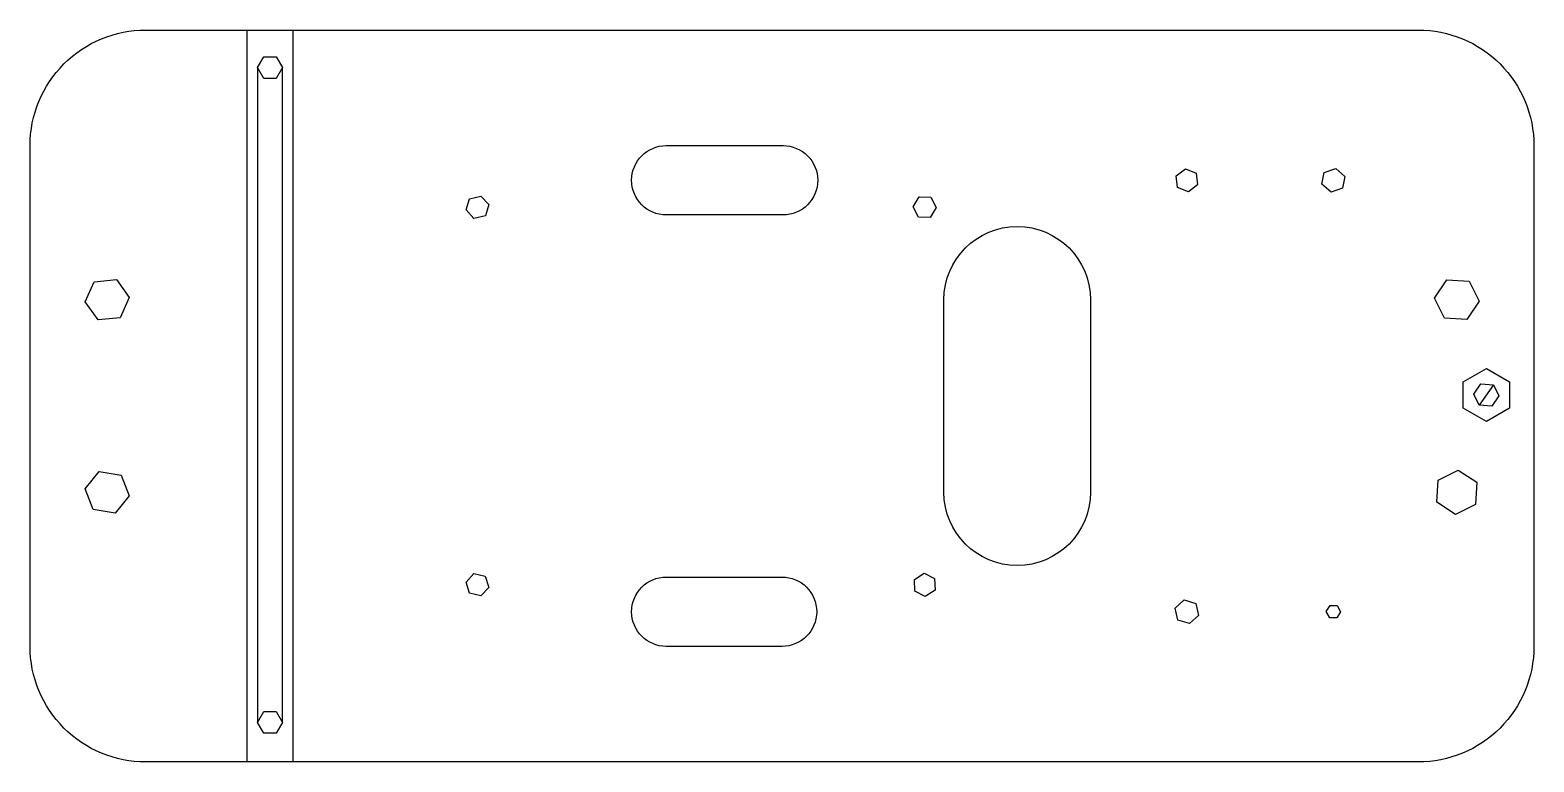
# Model space of a CAD drawing. Header units: millimetres. Extents: x -98 to 98, y -48 to 48.
import ezdxf

# ---------------------------------------------------------------- set-up
doc = ezdxf.new("R2010")
doc.units = ezdxf.units.MM
doc.layers.get('0').update_dxf_attribs({"linetype": 'CONTINUOUS'})

msp = doc.modelspace()

# ---------------------------------------------------------------- linework, layer by layer
for p, q in [((-69.41, 47.5), (-69.41, -47.5)), ((-63.38, -47.5), (-63.38, 47.5)), ((-68.01, 42.63), (-68.01, -42.37)), ((-64.78, -42.37), (-64.78, 42.63)), ((92.24, 1.47), (90.41, -1.2))]:
    msp.add_line(p, q)
for points in [[(97.5, -32.5, -0.414214), (82.5, -47.5), (-82.5, -47.5, -0.414214), (-97.5, -32.5), (-97.5, 32.5, -0.414214), (-82.5, 47.5), (82.5, 47.5, -0.414214), (97.5, 32.5)], [(0.13, 23.5), (-15, 23.5, -1), (-15, 32.5), (0.13, 32.5, -1)], [(40, 12.5), (40, -12.5, -1), (21, -12.5), (21, 12.5, -1)], [(0, -32.5), (-15, -32.5, -1), (-15, -23.5), (0, -23.5, -1)]]:
    msp.add_lwpolyline(points, format="xyb", close=True)
for points in [[(-67.2, 41.23), (-68.01, 42.63), (-67.2, 44.03), (-65.58, 44.03), (-64.78, 42.63), (-65.58, 41.23)], [(52.7, 26.51), (51.3, 27.08), (51.11, 28.58), (52.3, 29.49), (53.7, 28.92), (53.89, 27.42)], [(71.2, 26.47), (70.02, 27.49), (70.32, 29.03), (71.8, 29.53), (72.98, 28.51), (72.68, 26.97)], [(-40.97, 24.16), (-40.54, 25.6), (-39.06, 25.95), (-38.03, 24.84), (-38.46, 23.4), (-39.94, 23.05)], [(19.23, 23.17), (17.71, 23.21), (16.99, 24.54), (17.77, 25.83), (19.29, 25.79), (20.01, 24.46)], [(-88.69, 9.87), (-90.37, 12.21), (-89.19, 14.84), (-86.31, 15.13), (-84.63, 12.79), (-85.81, 10.16)], [(85.9, 10.1), (84.62, 12.68), (86.22, 15.09), (89.1, 14.9), (90.38, 12.32), (88.78, 9.91)], [(91.33, 3.59), (94.33, 1.86), (94.33, -1.6), (91.33, -3.33), (88.33, -1.6), (88.33, 1.86)], [(90.41, -1.2), (89.71, 0.25), (90.63, 1.59), (92.24, 1.47), (92.94, 0.01), (92.03, -1.33)], [(87.34, -15.38), (84.92, -13.8), (85.09, -10.92), (87.66, -9.62), (90.08, -11.2), (89.91, -14.08)], [(-89.32, -14.74), (-90.35, -12.04), (-88.53, -9.8), (-85.68, -10.26), (-84.65, -12.96), (-86.47, -15.2)], [(-40.97, -24.16), (-39.94, -23.05), (-38.47, -23.4), (-38.03, -24.84), (-39.06, -25.95), (-40.53, -25.6)], [(17.16, -23.81), (18.43, -22.99), (19.77, -23.68), (19.84, -25.19), (18.57, -26.01), (17.23, -25.32)], [(51.33, -29.08), (50.98, -27.53), (52.15, -26.45), (53.67, -26.92), (54.02, -28.47), (52.85, -29.55)], [(71.98, -27.21), (72.42, -28.02), (71.94, -28.81), (71.02, -28.79), (70.58, -27.98), (71.06, -27.19)], [(-67.2, -43.77), (-68.01, -42.37), (-67.2, -40.97), (-65.58, -40.97), (-64.78, -42.37), (-65.58, -43.77)]]:
    msp.add_lwpolyline(points, close=True)

doc.saveas('drawing.dxf')
